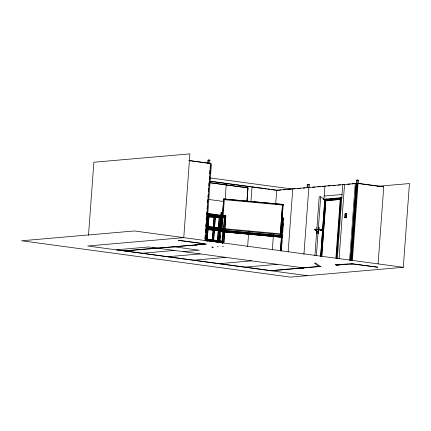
<?xml version="1.0" encoding="UTF-8"?>
<svg xmlns="http://www.w3.org/2000/svg" width="431" height="431" viewBox="0 0 431 431"><rect width="100%" height="100%" fill="white"/><g stroke="black" fill="none" stroke-linecap="round" stroke-linejoin="round"><path stroke-width="0.65" d="M316.553 233.322L316.742 233.058L316.575 233.537M316.86 232.885L316.952 231.522M316.974 229.513C316.99 230.326 314.786 229.276 314.641 229.448M318.234 233.661L318.574 228.107C318.59 227.676 319.123 227.385 318.757 228.112L318.256 233.699L318.935 228.247M318.299 232.751C318.38 233.672 318.396 230.316 318.579 232.207M320.357 229.928C322.302 229.588 317.959 228.441 318.746 229.922M345.037 217.806L345.08 213.981L346.465 213.981M344.967 217.526L345.134 217.844M344.805 217.666L346.276 217.423L346.012 217.768M345.754 217.488L346.104 214.18L345.042 214.153M273.443 235.999C274.208 235.116 270.943 236.457 272.704 235.612C272.424 235.935 272.796 235.881 272.478 235.757L272.263 235.735M272.23 235.919L272.629 236.15L272.661 235.66M272.688 235.94C272.618 236.188 273.507 235.342 273.044 235.881M276.373 236.366L276.438 235.94M88.506 235.272L93.872 162.234L189.909 153.878L183.762 237.637L87.719 245.993L307.26 275.662M207.661 163.403L207.909 160.052L208.674 159.987L209.919 160.154L209.671 163.505M208.426 163.333L208.674 159.987M204.924 238.634L205.172 235.288M205.371 232.605L205.614 229.254M205.813 226.577L206.007 223.894L207.009 224.028L206.384 224.082M206.255 220.543L206.503 217.192M206.648 215.182L206.896 211.836M207.09 209.154L207.338 205.802M207.532 203.125L207.78 199.774M207.979 197.091L208.173 194.413M208.372 191.73L208.615 188.379M208.814 185.702L209.062 182.351M209.256 179.673L209.504 176.322M209.945 170.288L209.698 173.639L210.7 173.774M210.091 168.279L210.339 164.928M204.994 240.476L210.651 163.419L188.913 160.477M205.776 240.784L211.438 163.726L210.436 163.591M207.844 213.819L205.926 239.948L223.781 242.362L225.817 216.222L207.963 213.808M205.991 240.611L207.984 213.474L225.844 215.883L223.851 243.025M207.02 241.452L209.154 213.97L207.133 241.441M212.343 240.153L213.135 229.378M213.264 227.557L214.045 216.982L223.231 216.179M212.456 240.142L213.248 229.367M213.393 227.412L214.159 216.971L208.997 216.27M213.512 240.595L214.25 230.542M214.498 227.191L215.236 217.143M213.647 240.304L214.363 230.531L219.481 230.089L218.716 240.509M214.584 227.573L215.349 217.132M217.359 242.658L218.366 228.92M218.442 227.918L219.277 216.524M217.472 242.648L218.485 228.909M218.555 227.907L219.395 216.513L208.96 215.128M219.605 228.43L220.467 216.685M218.835 240.498L219.6 230.079L224.077 229.685M219.718 228.419L220.586 216.674M219.013 240.627L219.799 229.906M219.95 227.897L220.737 217.176M220.882 215.166L221.081 212.483L222.164 212.445L221.922 215.796M219.223 241.182L220.063 229.793M220.16 228.452L220.995 217.062M221.146 215.053L221.34 212.37M220.036 238.025L220.236 235.342M220.871 226.631L221.071 223.953M221.319 220.602L221.512 217.919M221.76 214.568L222.164 212.445M220.052 241.258L221.82 217.138M221.432 228.478L222.267 217.089M222.369 215.748L223.727 198.939L283.194 204.429L280.85 234.642L281.098 231.291M221.561 228.425L222.396 217.03M222.498 215.694L223.727 198.939M223.059 217.095L222.202 228.495L280.371 233.855L282.488 205.037L224.319 199.682L223.139 215.759M222.1 241.004L222.935 229.615M225.149 199.461L226.329 183.38M222.493 243.542L224.626 216.06L222.606 243.58M232.568 231.625L235.946 231.786L235.876 232.702L232.778 232.411M246.909 201.255L247.981 187.846L246.995 201.245M247.642 246.489L248.773 231.075M250.939 201.595L252.022 186.849M272.338 249.824L273.324 236.425M273.421 235.084L273.518 233.742M275.684 204.262L276.718 190.19L356.265 183.493L350.602 260.55M280.349 233.861L282.488 205.037M281.244 229.281L281.54 225.257M281.642 223.921L281.933 219.896M282.084 217.887L282.38 213.868M282.526 211.858L282.822 207.839M282.968 205.829L283.194 204.429M280.285 251.004L282.957 218.059L283.781 218.134L281.373 250.971M280.549 250.89L282.957 218.059M281.211 249.743L281.405 247.06M281.653 243.714L281.852 241.031M282.095 237.68L282.294 235.003M282.542 231.652L282.736 228.969M282.935 226.291L283.129 223.608M283.377 220.257L283.781 218.134M288.156 251.779L292.784 188.789L295.122 188.81M307.082 187.771L307.33 184.42L308.095 184.355L309.339 184.522L309.092 187.873M308.095 184.355L307.847 187.7L309.851 187.528L308.849 187.393L303.93 254.398M314.899 255.739L319.226 196.762L320.68 196.805L324.807 199.919L320.675 256.219M316.699 232.104L316.677 232.88M317.022 229.308L316.553 233.187M316.925 233.193L317.017 231.943M316.349 255.782L320.68 196.805M320.896 229.556L318.547 229.481L320.847 229.809C321.655 231.749 320.562 228.872 321.521 230.321M318.735 229.868L318.768 229.518M323.934 199.397L324.915 185.998M320.648 256.37L324.78 200.07L340.404 198.713M321.111 256.326L325.195 200.684L340.431 199.483M321.682 256.402L325.766 200.76M321.79 256.526L325.874 200.894M335.9 258.056L340.28 198.405L324.004 199.822M336.315 258.686L340.792 197.71L342.074 197.883M336.649 258.056L341.077 197.748L323.223 199.3M337.306 258.821L342.769 184.446L343.766 184.581M339.089 258.665L344.552 184.29M346.362 214.202L345.263 214.277L345.042 217.353L345.215 217.714L346.158 217.466M346.05 214.212L345.263 214.277L345.069 217.337L346.071 217.326M345.42 215.947L345.807 215.575L345.393 215.947L345.42 215.608M346.045 214.196L345.818 217.283L345.037 217.332L345.737 217.256L345.964 214.202M346.125 215.452L345.737 217.256M346.228 214.051L346.292 213.959M349.606 260.416L355.263 183.358M350.64 260.545L356.545 180.136L358.554 180.239L358.306 183.59M351.405 260.48L357.315 180.072M351.766 260.448L357.423 183.39L358.048 183.337L383.741 186.812L378.084 263.869M352.391 260.394L358.048 183.337M403.297 267.306L134.37 230.962L21.55 240.778L290.478 277.122L403.297 267.306L409.45 183.552L377.437 186.332M221.706 214.132C222.563 214.945 222.655 213.404 222.536 214.212M272.71 236.01L272.489 235.832L272.618 236.107M316.93 228.047L317.006 227.633M345.339 213.943C344.935 214.649 345.7 213.555 345.199 213.819M345.479 217.483L345.802 217.558M346.045 217.396L346.061 217.752M222.579 214.115L221.696 214.067M282.865 219.708L281.987 219.605L282.881 219.503M315.325 229.965L315.928 230.213L315.713 229.648M316.769 232.104L316.785 231.539M223.242 231.878L220.57 231.63L221.151 230.919L223.156 231.102M224.578 231.997L281.362 237.244L281.944 236.527L224.492 231.226M318.396 232.201L318.428 231.592M222.547 213.905L221.723 213.83M273.087 236.269L276.443 236.581M316.909 229.254L314.872 229.19M318.595 231.576L318.493 232.939M318.466 233.704L318.207 233.106M320.341 229.534L320.766 229.373M345.323 213.878L346.427 213.835M272.651 235.709L272.446 235.822M232.568 232.589L232.627 232.605M235.946 231.786L234.426 231.797M235.498 232.869L235.865 232.718L232.503 232.535M346.12 217.757L344.951 217.822M345.506 214.417L345.867 214.379M345.49 214.59L345.856 214.552M345.479 214.762L345.84 214.719M345.468 214.929L345.829 214.891M345.457 215.101L345.818 215.064M345.441 215.268L345.807 215.231M345.43 215.441L345.791 215.403M345.382 216.114L345.743 216.076M345.366 216.287L345.732 216.249M345.355 216.454L345.716 216.416M345.344 216.626L345.705 216.588M345.328 216.793L345.694 216.755M345.317 216.965L345.678 216.928M345.306 217.132L345.667 217.095M209.148 160.219L209.919 160.154M210.651 163.419L208.712 163.295M309.339 184.522L307.33 184.42M358.554 180.239L356.545 180.136M278.388 190.265L281.066 190.033M283.07 189.855L285.748 189.624M287.757 189.451L290.435 189.22M297.799 188.579L300.477 188.342M303.155 188.11L305.164 187.938M312.529 187.296L315.206 187.065M317.884 186.828L320.562 186.596M322.566 186.424L325.249 186.192M327.899 185.96L330.545 185.729M332.527 185.556L335.173 185.325M337.818 185.098L340.463 184.867M342.446 184.694L344.956 184.473M347.558 184.247L350.236 184.015M352.246 183.843L356.265 183.493M383.741 186.812L374.555 185.707M324.177 196.046L342.031 194.494M324.591 199.343L327.237 199.111M329.882 198.88L331.865 198.707M334.51 198.475L337.155 198.249M339.8 198.018L341.783 197.845M328.605 199.865L325.351 200.146L328.53 200M329.909 199.752L333.163 199.467M334.467 199.354L338.373 199.014M331.132 199.774L333.082 199.601M336.336 199.316L338.292 199.149M324.732 200.722L340.528 199.348M224.519 216.001L225.844 215.883M213.991 217.65L224.578 216.728M219.778 217.413L215.301 217.8L206.902 216.691M225.014 216.955L220.532 217.348L208.911 215.802M345.436 214.762L345.43 213.97L346.292 213.911L346.023 217.644L345.156 217.709M215.144 229.534L213.108 229.712L206.013 228.753M218.345 229.254L221.017 229.023M213.059 230.38L223.646 229.459M117.027 249.953L117.647 249.899M221.938 241.527L223.215 241.414M222.757 241.522L217.407 241.985L207.09 240.595M219.395 242.481L222.708 242.19M124.414 250.81L156.55 248.019M125.416 250.944L205.533 244.129L156.334 248.191M205.749 243.962L206.821 244.129M219.304 242.75L222.504 242.475M201.589 244.587L200.399 244.425M142.343 253.234L174.474 250.438M217.181 246.667L218.253 246.839M222.412 246.214L223.49 246.381M142.72 253.423L143.345 253.369M183.24 251.623L199.305 250.228L173.612 246.753M168.036 256.709L200.173 253.913M168.413 256.898L169.038 256.844M193.729 260.179L225.866 257.382M194.106 260.367L194.731 260.313M219.427 263.653L251.559 260.857M219.799 263.842L220.424 263.788M245.12 267.123L277.252 264.327M245.492 267.312L246.117 267.258M270.813 270.598L319.01 266.406M336.864 264.849L349.358 263.767L352.402 263.998L337.861 264.984M336.832 264.952L336.369 264.99L337.403 265.027M271.185 270.787L320.012 266.541M318.628 227.757L318.924 227.762M318.606 227.854L318.935 227.859M318.584 227.972L318.94 227.977M318.574 228.107L318.94 228.107M316.974 229.357L314.711 229.292L315.928 230.213M318.703 229.416L320.869 229.481M317.087 229.432L314.662 229.362L315.848 230.262M318.681 229.572L320.901 229.642M316.968 229.599L314.646 229.534L315.756 230.294M318.676 229.658L320.885 229.728L321.564 230.24M317.071 229.664L314.684 229.615L315.567 230.289M314.749 229.696L316.952 229.755M318.681 229.82L320.793 229.879L321.461 230.386M314.926 229.804L316.92 229.863M318.692 229.879L320.723 229.938L321.381 230.434M316.71 231.646L316.984 231.646M318.353 231.7L318.628 231.706M316.699 231.716L316.99 231.722M318.342 231.776L318.633 231.776M316.688 231.803L316.984 231.894M318.331 231.856L318.633 231.862M316.688 231.97L316.979 231.975M318.331 231.943L318.628 231.948M316.688 232.045L316.963 232.05M318.326 232.023L318.617 232.029M318.197 233.241L318.568 233.246M318.197 233.376L318.552 233.381M318.207 233.494L318.536 233.5M318.218 233.591L318.514 233.597M223.597 198.998L240.972 200.598M242.308 200.722L283.065 204.488M221.081 212.483L221.906 212.558M282.698 218.172L283.523 218.248M281.998 219.476L282.881 219.584L281.993 219.519M281.998 219.691L282.838 219.778M224.723 229.459L280.98 234.583M220.672 230.289L223.339 230.537M224.675 230.66L281.588 235.843L220.801 230.235L220.699 231.571L281.491 237.185M273.082 235.633L276.508 235.908M272.634 235.773L276.524 236.118M275.344 236.102L276.519 236.21M275.334 236.199L276.508 236.307M221.028 231.431L281.815 237.045M188.945 160.623L207.392 163.117M358.08 183.482L373.235 185.529M209.978 177.922L292.056 189.015M209.859 181.155L277.715 190.324M209.892 181.295L212.526 181.65M213.846 181.834L225.704 183.434M226.361 183.525L228.338 183.789M229.658 183.967L234.927 184.678M236.247 184.856L247.442 186.37M248.762 186.548L250.74 186.817M252.054 186.995L266.552 188.956M267.866 189.134L269.844 189.398M271.164 189.575L276.433 190.286M210.01 182.712L247.981 187.846M209.924 182.722L247.895 187.851M346.136 213.722L346.308 213.749M345.112 213.911L345.49 213.981M346.26 217.51L345.974 217.488L346.206 217.666M208.114 199.375L223.436 201.444M207.796 214.487L225.655 216.901M208.884 216.281L214.045 216.982M206.934 226.216L224.793 228.624M206.912 226.55L224.766 228.963M206.858 227.218L224.718 229.631M213.006 228.171L214.611 228.387M216.34 228.619L217.687 228.802M208.141 227.854L219.648 229.405M208.028 227.859L219.535 229.416M207.974 228.532L219.6 230.079M207.774 228.624L209.148 228.813M208.065 229.006L214.412 229.863M205.964 229.421L214.363 230.531M206.002 238.946L223.856 241.36M205.975 239.28L223.834 241.694M207.23 240.25L208.518 240.423M213.679 241.118L214.967 241.295M216.739 241.532L218.075 241.716M207.203 240.584L217.526 241.98M203.766 243.908L201.756 243.811L202.996 243.978M195.275 244.873L196.466 245.029L195.162 244.878M338.647 264.699L339.65 264.833M188.466 245.395L189.468 245.53M172.4 246.791L173.397 246.925M303.947 267.937L148.781 246.968L116.65 249.764L271.81 270.733M154.551 248.191L152.542 248.089L153.781 248.256M301.942 268.109L303.187 268.276L301.177 268.179M140.484 249.414L141.481 249.549M286.879 269.197L287.876 269.332M320.616 229.346L321.574 230.073M320.535 229.367L321.585 230.159M320.648 229.982L321.289 230.466M320.314 229.863L321.197 230.472M315.293 229.244L315.961 229.75M315.438 229.384L316.015 229.82M315.481 229.556L316.052 229.987M315.46 229.637L316.031 230.068M315.411 229.712L315.988 230.149M346.432 214.056L346.152 217.531L346.438 214.11M179.054 240.353L178.429 240.406L204.747 243.822L179.054 240.353M211.944 247.125L213.135 247.281L211.944 247.125M318.482 266.229L318.019 266.272L321.052 266.579L318.482 266.229L314.355 263.115L315.81 263.158L319.937 266.272L318.482 266.229M335.868 264.715L335.404 264.758L338.437 265.065L335.868 264.715M352.143 263.745L351.518 263.799L377.836 267.215L352.143 263.745M222.59 213.986L221.701 213.938L222.59 214.029"/></g></svg>
